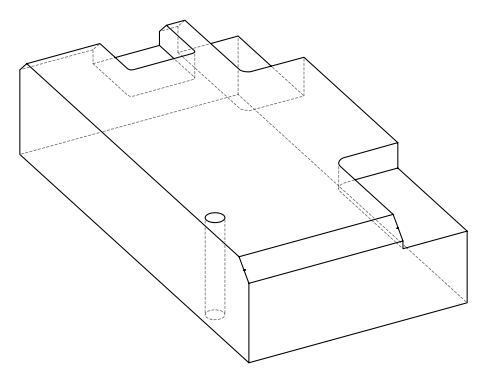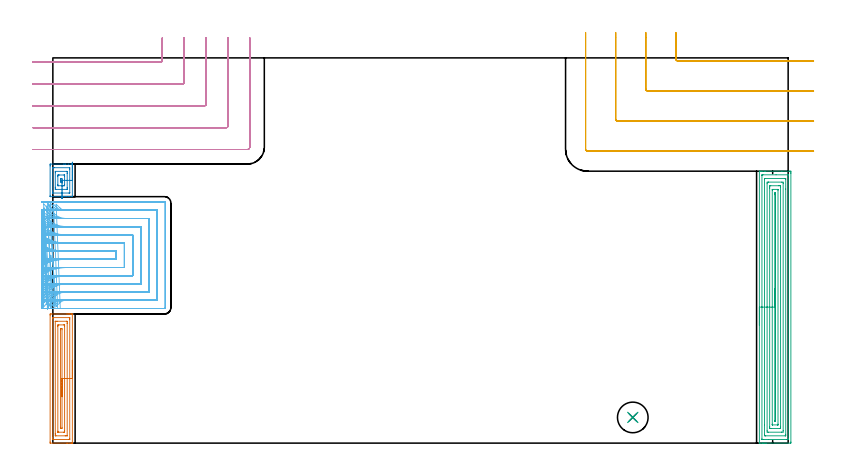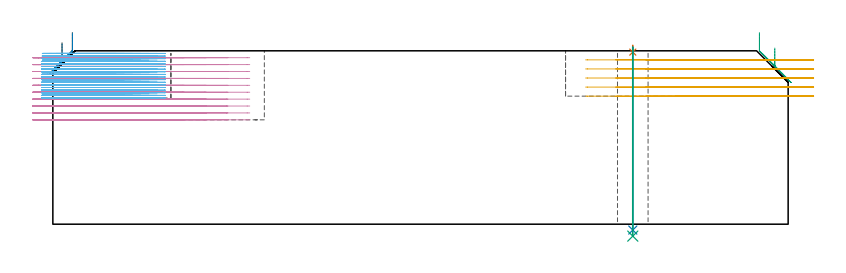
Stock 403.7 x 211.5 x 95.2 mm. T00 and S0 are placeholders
(PLAN: 9 operations, 6 tool changes, 84 min)
(1 AREA_MILL | FG_CHAMFER_SURFACE | UGT0205_001 | 3.04 min | 5767 mm3)
(2 AREA_MILL_1 | FG_CHAMFER_SURFACE_1 | UGT0205_001 | 0.92 min | 2314 mm3)
(3 AREA_MILL_2 | FG_CHAMFER_SURFACE_2 | UGT0205_001 | 8.56 min | 23475 mm3)
(4 MILL_CORNER_NOTCH_RECTANGULAR | CORNER_NOTCH_RECTANGULAR | NXT0201_012 | Follow Part, ap 4, ae 75% | 14.61 min | 255326 mm3)
(5 MILL_CORNER_NOTCH_RECTANGULAR_1 | CORNER_NOTCH_RECTANGULAR_1 | UGT0201_105 | Follow Part, ap 5.5, ae 75% | 6.17 min | 187363 mm3)
(6 MILL_SLOT | SLOT_PARTIAL_RECTANGULAR | NXT0201_008 | Follow Part, ap 1.5, ae 75% | 49.89 min | 107006 mm3)
(7 SPOT_DRILL | STEP1HOLE | NXT0321_9005460120000 | 0.03 min | 11 mm3)
(8 DRILL_THROUGH_HOLE_INTO_CENTER | STEP1HOLE | NXT0301_065 | 0.4 min | 6567 mm3)
(9 DRILL_TO_ENLARGE_THROUGH_HOLE | STEP1HOLE | UGT0301_291 | 0.42 min | 14509 mm3)
(TOOL UGT0205_001 | Chamfer Mill 20 x 3 x 45 deg. | D20 FL50 Z2)
(TOOL NXT0201_012 | ENDMILL 16mm [2P460-1600-NA 1630] | D16 FL38 Z6)
(TOOL UGT0201_105 | End Mill 22 mm | D22 FL25 Z2)
(TOOL NXT0201_008 | ENDMILL 6mm [2P460-0600-NA 1630] | D6 FL26 Z6)
(TOOL NXT0321_9005460120000 | NC Spot Drill, 142deg, 12mm, Carbide, Uncoated | D12 PA142 FL30 Z2)
(TOOL NXT0301_065 | Carbide Drill 9.4mm [860.1-0940-075A1-MM 2214] | D9.4 PA140 FL98 Z2)
(TOOL UGT0301_291 | Twist Drill 16.8 mm | D16.8 PA118 FL125 Z2)
(OP 1 AREA_MILL)
G17 G21 G94 G90
T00 M6
G54
G17 G0 G90 X10.7 Y45.45 S1061 M3
G43 Z105.2 H0
G94 G1 Y45.412 Z104.328 F250.
Y45.298 Z103.463
Y45.109 Z102.612
Y44.847 Z101.78
Y44.513 Z100.974
Y44.11 Z100.2
Y43.641 Z99.464
Y43.11 Z98.772
Y42.521 Z98.129
Y41.878 Z97.539
Y41.186 Z97.008
Y40.45 Z96.54
Y39.676 Z96.137
Y38.87 Z95.803
Y38.038 Z95.541
Y37.186 Z95.352
Y36.322 Z95.238
Y35.45 Z95.2
Y0.169
X10.698 Y0.01 Z95.188
X10.552 Y0.002 Z95.044
X10.4 Y0. Z94.899
X10.091 Z94.59
X9.426 Z93.921
X8.216 Z92.713
X7.671 Z92.165
X-1.378 Y0.001 Z83.12
X-1.492 Y0.01 Z83.006
X-1.499 Y0.125 Z82.999
X-1.5 Y0.616 Z83.
X-1.499 Y70.284 Z83.001
X-1.497 Y70.684 Z83.002
X-1.492 Y70.89 Z83.005
X-1.104 Y70.895 Z83.394
X-0.499 Y70.9 Z83.998
X7.671 Z92.165
X8.216 Z92.713
X8.549 Z93.045
X9.094 Z93.59
X9.426 Z93.921
X10.091 Z94.59
X10.4 Z94.899
X10.552 Y70.898 Z95.044
X10.698 Y70.89 Z95.189
X10.7 Y70.731 Z95.2
Y35.45
X9.286 Z93.786
X9.285 Y2.402 Z93.785
X9.281 Y2.028 Z93.781
X9.279 Y2.013 Z93.779
X9.25 Y2.008 Z93.75
X9.181 Y2.003 Z93.681
X9.075 Y2.001 Z93.575
X8.944 Y2. Z93.444
X0.169 Z84.669
X-0.014 Y2.002 Z84.486
X-0.045 Y2.005 Z84.455
X-0.074 Y2.009 Z84.426
X-0.079 Y2.048 Z84.421
X-0.084 Y2.257 Z84.416
X-0.085 Y2.402 Z84.415
X-0.086 Y3.152 Z84.414
X-0.085 Y68.498 Z84.415
X-0.081 Y68.872 Z84.419
X-0.079 Y68.887 Z84.421
X-0.051 Y68.892 Z84.449
X0.019 Y68.897 Z84.519
X0.124 Y68.899 Z84.624
X0.256 Y68.9 Z84.756
X9.031 Z93.531
X9.214 Y68.898 Z93.714
X9.245 Y68.895 Z93.745
X9.274 Y68.891 Z93.774
X9.279 Y68.852 Z93.779
X9.284 Y68.643 Z93.784
X9.285 Y68.498 Z93.785
X9.286 Y67.748 Z93.786
Y35.45
X7.871 Z92.371
Y4.188
X7.87 Y4.087 Z92.37
X7.868 Y4.036 Z92.368
X7.865 Y4.017 Z92.365
X7.85 Y4.007 Z92.35
X7.671 Y4.004 Z92.171
X6.979 Y4. Z91.479
X6.794 Z91.294
X1.713 Y4.001 Z86.213
X1.529 Y4.004 Z86.029
X1.35 Y4.01 Z85.85
X1.335 Y4.188 Z85.835
X1.332 Y4.389 Z85.832
X1.329 Y5.082 Z85.829
X1.328 Y5.285 Z85.828
X1.329 Y66.711 Z85.829
X1.33 Y66.813 Z85.83
X1.332 Y66.864 Z85.832
X1.335 Y66.883 Z85.835
X1.35 Y66.893 Z85.85
X1.529 Y66.896 Z86.029
X2.221 Y66.9 Z86.721
X2.406 Z86.906
X7.487 Y66.899 Z91.987
X7.671 Y66.895 Z92.171
X7.85 Y66.89 Z92.35
X7.864 Y66.711 Z92.364
X7.868 Y66.511 Z92.368
X7.871 Y65.818 Z92.371
Y65.615
Y35.45
X6.457 Z90.957
Y6.868
X6.454 Y6.321 Z90.954
X6.45 Y6.134 Z90.95
X6.443 Y6.01 Z90.943
X5.891 Y6. Z90.391
X3.259 Z87.759
X2.859 Y6.007 Z87.359
X2.76 Y6.01 Z87.26
X2.749 Y6.016 Z87.249
X2.747 Y6.032 Z87.247
X2.744 Y6.065 Z87.244
X2.743 Y6.138 Z87.243
Y6.526
Y64.032
X2.746 Y64.579 Z87.246
X2.75 Y64.766 Z87.25
X2.757 Y64.89 Z87.257
X3.308 Y64.9 Z87.808
X5.941 Z90.441
X6.341 Y64.893 Z90.841
X6.44 Y64.89 Z90.94
X6.451 Y64.884 Z90.951
X6.453 Y64.868 Z90.953
X6.456 Y64.835 Z90.956
X6.457 Y64.762 Z90.957
Y64.374
Y35.45
X5.043 Z89.543
Y8.654
X5.039 Y8.01 Z89.539
X4.799 Y8.005 Z89.299
X4.161 Y8.01 Z88.661
X4.157 Y8.654 Z88.657
Y8.659
Y62.246
X4.161 Y62.89 Z88.661
X4.401 Y62.895 Z88.901
X5.039 Y62.89 Z89.539
X5.043 Y62.246 Z89.543
Y35.45
Y34.578 Z89.581
Y33.713 Z89.695
Y32.862 Z89.884
Y32.03 Z90.146
Y31.224 Z90.48
Y30.45 Z90.883
Y29.714 Z91.352
Y29.022 Z91.883
Y28.379 Z92.472
Y27.79 Z93.115
Y27.258 Z93.807
Y26.79 Z94.543
Y26.387 Z95.317
Y26.053 Z96.123
Y25.791 Z96.955
Y25.602 Z97.807
Y25.488 Z98.671
Y25.45 Z99.543
G0 Z105.2
M5
M2
(OP 2 AREA_MILL_1)
G17 G21 G94 G90
T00 M6
G54
G17 G0 G90 X10.7 Y154.25 S1061 M3
G43 Z105.2 H0
G94 G1 Y154.212 Z104.328 F250.
Y154.098 Z103.463
Y153.909 Z102.612
Y153.647 Z101.78
Y153.313 Z100.974
Y152.91 Z100.2
Y152.441 Z99.464
Y151.91 Z98.772
Y151.321 Z98.129
Y150.678 Z97.539
Y149.986 Z97.008
Y149.25 Z96.54
Y148.476 Z96.137
Y147.67 Z95.803
Y146.838 Z95.541
Y145.986 Z95.352
Y145.122 Z95.238
Y144.25 Z95.2
Y135.382
X10.695 Y135.31 Z95.192
X10.553 Y135.3 Z95.051
X8.875 Z93.374
X7.671 Z92.169
X6.631 Z91.129
X5.916 Z90.41
X-1.315 Z83.181
X-1.465 Y135.304 Z83.031
X-1.492 Y135.31 Z83.004
X-1.498 Y135.338 Z82.998
X-1.5 Y135.826 Z83.
Y152.188
X-1.498 Y152.674 Z83.002
X-1.494 Y153.069 Z83.003
X-1.491 Y153.191 Z83.005
X-1.104 Y153.2 Z83.392
X5.916 Z90.41
X6.631 Z91.129
X6.794 Z91.292
X8.549 Z93.045
X10.304 Z94.802
X10.555 Y153.199 Z95.053
X10.695 Y153.19 Z95.192
X10.7 Y153.117 Z95.2
Y144.25
X9.286 Z93.786
X9.285 Y137.599 Z93.785
X9.282 Y137.413 Z93.782
X9.279 Y137.323 Z93.779
X9.274 Y137.31 Z93.774
X9.226 Y137.306 Z93.726
X9.141 Y137.302 Z93.641
X8.845 Y137.3 Z93.345
X0.069 Y137.301 Z84.569
X-0.033 Y137.306 Z84.467
X-0.078 Y137.31 Z84.422
X-0.083 Y137.454 Z84.417
X-0.085 Y137.599 Z84.415
X-0.086 Y138.344 Z84.414
X-0.085 Y150.901 Z84.415
X-0.082 Y151.087 Z84.418
X-0.079 Y151.177 Z84.421
X-0.074 Y151.19 Z84.426
X-0.026 Y151.194 Z84.474
X0.059 Y151.198 Z84.559
X0.355 Y151.2 Z84.855
X0.651 Z85.151
X9.131 Y151.199 Z93.631
X9.233 Y151.194 Z93.733
X9.278 Y151.19 Z93.778
X9.283 Y151.046 Z93.783
X9.284 Y150.901 Z93.784
X9.286 Y150.156 Z93.786
Y144.25
X7.872 Z92.372
X7.871 Y140.26 Z92.371
Y140.058
X7.867 Y139.373 Z92.367
X7.865 Y139.325 Z92.365
X7.859 Y139.31 Z92.359
X7.815 Y139.305 Z92.315
X7.743 Y139.301 Z92.243
X1.601 Y139.3 Z86.101
X1.529 Y139.302 Z86.029
X1.457 Y139.305 Z85.957
X1.335 Y139.315 Z85.835
X1.333 Y139.373 Z85.833
X1.33 Y139.574 Z85.83
X1.329 Y140.26 Z85.829
X1.328 Y140.462 Z85.828
X1.329 Y148.442 Z85.829
X1.333 Y149.127 Z85.833
X1.335 Y149.175 Z85.835
X1.341 Y149.19 Z85.841
X1.385 Y149.195 Z85.885
X1.457 Y149.199 Z85.957
X7.599 Y149.2 Z92.099
X7.671 Y149.198 Z92.171
X7.743 Y149.195 Z92.243
X7.865 Y149.185 Z92.365
X7.867 Y149.127 Z92.367
X7.87 Y148.926 Z92.37
X7.871 Y148.24 Z92.371
X7.872 Y148.038 Z92.372
Y144.25
X6.457 Z90.957
Y142.033
X6.454 Y141.49 Z90.954
X6.45 Y141.314 Z90.95
X6.279 Y141.309 Z90.779
X5.916 Y141.302 Z90.416
X5.764 Y141.3 Z90.264
X3.131 Z87.631
X2.885 Y141.305 Z87.385
X2.764 Y141.31 Z87.264
X2.749 Y141.318 Z87.249
X2.746 Y141.336 Z87.246
X2.744 Y141.368 Z87.244
X2.743 Y141.693 Z87.243
Y142.033
Y146.467
X2.746 Y147.01 Z87.246
X2.75 Y147.186 Z87.25
X2.921 Y147.191 Z87.421
X3.284 Y147.198 Z87.784
X3.436 Y147.2 Z87.936
X6.069 Z90.569
X6.314 Y147.195 Z90.814
X6.436 Y147.19 Z90.936
X6.451 Y147.182 Z90.951
X6.454 Y147.164 Z90.954
X6.456 Y147.132 Z90.956
X6.457 Y146.807 Z90.957
Y146.467
Y144.25
X5.043 Z89.543
Y143.807
X5.039 Y143.31 Z89.539
X4.657 Y143.305 Z89.157
X4.161 Y143.31 Z88.661
X4.157 Y143.807 Z88.657
Y143.811
Y144.693
X4.161 Y145.19 Z88.661
X4.543 Y145.195 Z89.043
X5.039 Y145.19 Z89.539
X5.043 Y144.693 Z89.543
Y144.25
Y143.378 Z89.581
Y142.513 Z89.695
Y141.662 Z89.884
Y140.83 Z90.146
Y140.024 Z90.48
Y139.25 Z90.883
Y138.514 Z91.352
Y137.822 Z91.883
Y137.179 Z92.472
Y136.59 Z93.115
Y136.059 Z93.808
Y135.59 Z94.543
Y135.187 Z95.317
Y134.853 Z96.123
Y134.591 Z96.955
Y134.402 Z97.807
Y134.288 Z98.672
Y134.25 Z99.543
G0 Z105.2
M5
M2
(OP 3 AREA_MILL_2)
G17 G21 G94 G90
T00 M6
G54
G17 G0 G90 X387.9 Y64.65 S1061 M3
G43 Z105.2 H0
G94 G1 Y64.688 Z104.328 F250.
Y64.802 Z103.464
Y64.991 Z102.612
Y65.253 Z101.78
Y65.587 Z100.974
Y65.99 Z100.2
Y66.459 Z99.464
Y66.99 Z98.772
Y67.579 Z98.129
Y68.222 Z97.54
Y68.914 Z97.008
Y69.65 Z96.54
Y70.424 Z96.137
Y71.23 Z95.803
Y72.062 Z95.541
Y72.914 Z95.352
Y73.778 Z95.238
Y74.65 Z95.2
Y149.145
X387.903 Y149.29 Z95.188
X387.958 Y149.3 Z95.133
X388.327 Z94.773
X388.785 Z94.315
X389.406 Z93.689
X390.61 Z92.487
X391.192 Z91.902
X400.277 Z82.82
X404.296 Z78.801
X404.587 Y149.299 Z78.51
X405.185 Y149.296 Z77.912
X405.192 Y149.293 Z77.906
X405.197 Y148.699 Z77.903
X405.2 Y148.086 Z77.9
Y0.601
X405.197 Y0.319 Z77.902
X405.192 Y0.01 Z77.906
X404.878 Y0. Z78.219
X391.794 Z91.301
X391.192 Z91.902
X390.61 Z92.487
X390.299 Z92.797
X389.717 Z93.38
X389.406 Z93.689
X388.327 Z94.773
X387.957 Y0.002 Z95.134
X387.936 Y0.003 Z95.155
X387.903 Y0.01 Z95.188
X387.9 Y0.155 Z95.2
Y74.65
X389.314 Z93.786
X389.315 Y147.006 Z93.785
X389.316 Y147.098 Z93.784
X389.321 Y147.273 Z93.779
X389.406 Y147.29 Z93.694
X389.914 Y147.299 Z93.186
X397.057 Y147.3 Z86.043
X403.308 Z79.792
X403.694 Y147.298 Z79.406
X403.749 Y147.295 Z79.351
X403.776 Y147.291 Z79.324
X403.781 Y147.189 Z79.319
X403.785 Y147.006 Z79.315
Y2.294
X403.784 Y2.202 Z79.316
X403.779 Y2.027 Z79.321
X403.694 Y2.01 Z79.406
X403.186 Y2.001 Z79.914
X392.917 Y2. Z90.183
X389.792 Z93.308
X389.406 Y2.002 Z93.694
X389.351 Y2.005 Z93.749
X389.324 Y2.009 Z93.776
X389.319 Y2.111 Z93.781
X389.315 Y2.294 Z93.785
X389.314 Y74.65 Z93.786
X390.728 Z92.372
X390.729 Y144.7 Z92.371
X390.733 Y145.13 Z92.367
X390.735 Y145.244 Z92.365
X390.744 Y145.29 Z92.356
X390.852 Y145.295 Z92.248
X391.023 Y145.299 Z92.077
X401.738 Y145.3 Z81.362
X401.908 Y145.297 Z81.192
X402.078 Y145.291 Z81.022
X402.365 Y145.275 Z80.735
X402.367 Y145.13 Z80.733
X402.371 Y144.668 Z80.729
X402.372 Y139.496 Z80.728
X402.371 Y4.6 Z80.729
X402.367 Y4.17 Z80.733
X402.365 Y4.056 Z80.735
X402.356 Y4.01 Z80.744
X402.248 Y4.005 Z80.852
X402.077 Y4.001 Z81.023
X391.362 Y4. Z91.738
X391.192 Y4.003 Z91.908
X391.022 Y4.009 Z92.078
X390.735 Y4.025 Z92.365
X390.733 Y4.17 Z92.367
X390.729 Y4.632 Z92.371
X390.728 Y9.845 Z92.372
Y74.65
X392.143 Z90.957
Y142.454
X392.15 Y143.281 Z90.95
X392.978 Y143.3 Z90.122
X393.024 Z90.076
X400.168 Z82.932
X400.95 Y143.28 Z82.15
X400.957 Y142.511 Z82.143
Y6.846
X400.95 Y6.019 Z82.15
X400.122 Y6. Z82.978
X400.076 Z83.024
X392.932 Z90.168
X392.15 Y6.02 Z90.95
X392.143 Y6.789 Z90.957
Y74.65
X393.557 Z89.543
Y140.091
X393.558 Y140.669 Z89.542
X393.56 Y140.98 Z89.54
X393.564 Y141.287 Z89.536
X393.871 Y141.294 Z89.229
X394.134 Y141.299 Z88.966
X398.598 Y141.3 Z84.502
X399.229 Y141.299 Z83.871
X399.494 Y141.297 Z83.606
X399.529 Y141.29 Z83.571
X399.537 Y141.281 Z83.563
X399.539 Y141.252 Z83.561
X399.542 Y140.669 Z83.558
X399.543 Y140.356 Z83.557
Y9.209
X399.542 Y8.631 Z83.558
X399.54 Y8.32 Z83.56
X399.536 Y8.013 Z83.564
X399.229 Y8.006 Z83.871
X398.966 Y8.001 Z84.134
X394.502 Y8. Z88.598
X393.871 Y8.001 Z89.229
X393.606 Y8.004 Z89.494
X393.571 Y8.01 Z89.529
X393.564 Y8.019 Z89.536
X393.561 Y8.048 Z89.539
X393.558 Y8.631 Z89.542
X393.557 Y8.944 Z89.543
Y74.65
X394.971 Z88.129
Y138.885
X394.973 Y139.228 Z88.127
X394.975 Y139.269 Z88.125
X394.977 Y139.284 Z88.123
X394.994 Y139.29 Z88.106
X395.103 Y139.295 Z87.997
X395.242 Y139.299 Z87.858
X397.921 Z85.179
X398.08 Y139.296 Z85.02
X398.114 Y139.292 Z84.986
X398.122 Y139.288 Z84.978
X398.125 Y139.277 Z84.975
X398.127 Y139.241 Z84.973
X398.129 Y139.092 Z84.971
Y138.885
Y10.415
X398.126 Y10.072 Z84.974
X398.125 Y10.031 Z84.975
X398.123 Y10.016 Z84.977
X398.106 Y10.01 Z84.994
X397.997 Y10.005 Z85.103
X397.858 Y10.001 Z85.242
X395.179 Z87.921
X395.02 Y10.004 Z88.08
X394.986 Y10.008 Z88.114
X394.978 Y10.012 Z88.122
X394.975 Y10.023 Z88.125
X394.973 Y10.059 Z88.127
X394.971 Y10.208 Z88.129
Y10.415
Y74.65
X396.385 Z86.715
Y136.373
X396.387 Y137.101 Z86.713
X396.389 Y137.261 Z86.711
X396.392 Y137.282 Z86.708
X396.402 Y137.29 Z86.698
X396.45 Y137.295 Z86.65
X396.55 Y137.299 Z86.55
X396.616 Y137.298 Z86.484
X396.669 Y137.295 Z86.431
X396.7 Y137.291 Z86.4
X396.708 Y137.263 Z86.392
X396.712 Y137.101 Z86.388
X396.714 Y136.937 Z86.386
X396.715 Y12.927 Z86.385
X396.713 Y12.199 Z86.387
X396.711 Y12.039 Z86.389
X396.708 Y12.018 Z86.392
X396.698 Y12.01 Z86.402
X396.65 Y12.005 Z86.45
X396.55 Y12.001 Z86.55
X396.484 Y12.002 Z86.616
X396.431 Y12.005 Z86.669
X396.4 Y12.009 Z86.7
X396.392 Y12.037 Z86.708
X396.388 Y12.199 Z86.712
X396.386 Y12.363 Z86.714
X396.385 Y74.65 Z86.715
Y75.522 Z86.753
Y76.387 Z86.867
Y77.238 Z87.055
Y78.07 Z87.318
Y78.876 Z87.652
Y79.65 Z88.054
Y80.386 Z88.523
Y81.078 Z89.054
Y81.721 Z89.644
Y82.31 Z90.287
Y82.842 Z90.979
Y83.31 Z91.715
Y83.713 Z92.489
Y84.047 Z93.294
Y84.309 Z94.127
Y84.498 Z94.978
Y84.612 Z95.843
Y84.65 Z96.715
G0 Z105.2
M5
M2
(OP 4 MILL_CORNER_NOTCH_RECTANGULAR)
G17 G21 G94 G90
T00 M6
G54
G17 G0 G90 X-11. Y209.187 S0 M3
G43 Z105.2 H1
Z91.41
G94 G1 X-8. Y209.2 F250.
X-7.793 F500.
X59.305
G3 X60.1 Y209.995 R0.8
G1 Y219.5
Y222.5 F250.
G0 Z105.2
X-11. Y197.182
Z91.41
G1 X-8. Y197.199
X-7.793 Y197.2 F500.
X71.305
G3 X72.1 Y197.995 R0.8
G1 Y219.5
Y222.5 F250.
G0 Z105.2
X-11. Y185.173
Z91.41
G1 X-8. Y185.199
X-7.793 Y185.2 F500.
X83.305
G3 X84.1 Y185.995 R0.8
G1 Y219.5
Y222.5 F250.
G0 Z105.2
X-11. Y173.146
Z91.41
G1 X-8. Y173.198
G2 X-7.793 Y173.2 R12. F500.
G1 X95.304
G3 X96.1 Y173.996 R0.8
G1 Y219.5
Y222.5 F250.
G0 Z105.2
X-10.793 Y161.2
Z91.41
G1 X-7.793
X106.7 F500.
G3 X108.1 Y162.6 R1.4
G1 Y219.5
Y222.5 F250.
G0 Z105.2
X-11. Y209.2
Z87.62
G1 X-8.
X59.305 F500.
G3 X60.1 Y209.995 R0.8
G1 Y219.5
Y222.5 F250.
G0 Z105.2
X-11. Y197.2
Z87.62
G1 X-8.
X71.305 F500.
G3 X72.1 Y197.995 R0.8
G1 Y219.5
Y222.5 F250.
G0 Z105.2
X-11. Y185.2
Z87.62
G1 X-8.
X83.304 F500.
G3 X84.1 Y185.996 R0.8
G1 Y219.5
Y222.5 F250.
G0 Z105.2
X-11. Y173.2
Z87.62
G1 X-8.
X95.304 F500.
G3 X96.1 Y173.996 R0.8
G1 Y219.5
Y222.5 F250.
G0 Z105.2
X-11. Y161.2
Z87.62
G1 X-8.
X106.7 F500.
G3 X108.1 Y162.6 R1.4
G1 Y219.5
Y222.5 F250.
G0 Z105.2
X-11. Y209.2
Z83.83
G1 X-8.
X59.305 F500.
G3 X60.1 Y209.995 R0.8
G1 Y219.5
Y222.5 F250.
G0 Z105.2
X-11. Y197.2
Z83.83
G1 X-8.
X71.305 F500.
G3 X72.1 Y197.995 R0.8
G1 Y219.5
Y222.5 F250.
G0 Z105.2
X-11. Y185.2
Z83.83
G1 X-8.
X83.305 F500.
G3 X84.1 Y185.995 R0.8
G1 Y219.5
Y222.5 F250.
G0 Z105.2
X-11. Y173.2
Z83.83
G1 X-8.
X95.304 F500.
G3 X96.1 Y173.996 R0.8
G1 Y219.5
Y222.5 F250.
G0 Z105.2
X-11. Y161.2
Z83.83
G1 X-8.
X106.7 F500.
G3 X108.1 Y162.6 R1.4
G1 Y219.5
Y222.5 F250.
G0 Z105.2
X-11. Y209.2
Z80.04
G1 X-8.
X59.305 F500.
G3 X60.1 Y209.995 R0.8
G1 Y219.5
Y222.5 F250.
G0 Z105.2
X-11. Y197.2
Z80.04
G1 X-8.
X71.305 F500.
G3 X72.1 Y197.995 R0.8
G1 Y219.5
Y222.5 F250.
G0 Z105.2
X-11. Y185.2
Z80.04
G1 X-8.
X83.305 F500.
G3 X84.1 Y185.995 R0.8
G1 Y219.5
Y222.5 F250.
G0 Z105.2
X-11. Y173.2
Z80.04
G1 X-8.
X95.304 F500.
G3 X96.1 Y173.996 R0.8
G1 Y219.5
Y222.5 F250.
G0 Z105.2
X-11. Y161.2
Z80.04
G1 X-8.
X106.7 F500.
G3 X108.1 Y162.6 R1.4
G1 Y219.5
Y222.5 F250.
G0 Z105.2
X-11. Y209.2
Z76.25
G1 X-8.
X59.305 F500.
G3 X60.1 Y209.995 R0.8
G1 Y219.5
Y222.5 F250.
G0 Z105.2
X-11. Y197.2
Z76.25
G1 X-8.
X71.305 F500.
G3 X72.1 Y197.995 R0.8
G1 Y219.5
Y222.5 F250.
G0 Z105.2
X-11. Y185.2
Z76.25
G1 X-8.
X83.305 F500.
G3 X84.1 Y185.995 R0.8
G1 Y219.5
Y222.5 F250.
G0 Z105.2
X-11. Y173.2
Z76.25
G1 X-8.
X95.304 F500.
G3 X96.1 Y173.996 R0.8
G1 Y219.5
Y222.5 F250.
G0 Z105.2
X-11. Y161.2
Z76.25
G1 X-8.
X106.7 F500.
G3 X108.1 Y162.6 R1.4
G1 Y219.5
Y222.5 F250.
G0 Z105.2
X-11. Y209.2
Z72.46
G1 X-8.
X59.305 F500.
G3 X60.1 Y209.995 R0.8
G1 Y219.5
Y222.5 F250.
G0 Z105.2
X-11. Y197.2
Z72.46
G1 X-8.
X71.305 F500.
G3 X72.1 Y197.995 R0.8
G1 Y219.5
Y222.5 F250.
G0 Z105.2
X-11. Y185.2
Z72.46
G1 X-8.
X83.305 F500.
G3 X84.1 Y185.995 R0.8
G1 Y219.5
Y222.5 F250.
G0 Z105.2
X-11. Y173.2
Z72.46
G1 X-8.
X95.304 F500.
G3 X96.1 Y173.996 R0.8
G1 Y219.5
Y222.5 F250.
G0 Z105.2
X-11. Y161.2
Z72.46
G1 X-8.
X106.7 F500.
G3 X108.1 Y162.6 R1.4
G1 Y219.5
Y222.5 F250.
G0 Z105.2
X-11. Y209.2
Z68.67
G1 X-8.
X59.305 F500.
G3 X60.1 Y209.995 R0.8
G1 Y219.5
Y222.5 F250.
G0 Z105.2
X-11. Y197.2
Z68.67
G1 X-8.
X71.305 F500.
G3 X72.1 Y197.995 R0.8
G1 Y219.5
Y222.5 F250.
G0 Z105.2
X-11. Y185.2
Z68.67
G1 X-8.
X83.305 F500.
G3 X84.1 Y185.995 R0.8
G1 Y219.5
Y222.5 F250.
G0 Z105.2
X-11. Y173.2
Z68.67
G1 X-8.
X95.304 F500.
G3 X96.1 Y173.996 R0.8
G1 Y219.5
Y222.5 F250.
G0 Z105.2
X-11. Y161.2
Z68.67
G1 X-8.
X106.7 F500.
G3 X108.1 Y162.6 R1.4
G1 Y219.5
Y222.5 F250.
G0 Z105.2
X-11. Y209.2
Z64.88
G1 X-8.
X59.305 F500.
G3 X60.1 Y209.995 R0.8
G1 Y219.5
Y222.5 F250.
G0 Z105.2
X-11. Y197.2
Z64.88
G1 X-8.
X71.305 F500.
G3 X72.1 Y197.995 R0.8
G1 Y219.5
Y222.5 F250.
G0 Z105.2
X-11. Y185.2
Z64.88
G1 X-8.
X83.305 F500.
G3 X84.1 Y185.995 R0.8
G1 Y219.5
Y222.5 F250.
G0 Z105.2
X-11. Y173.2
Z64.88
G1 X-8.
X95.304 F500.
G3 X96.1 Y173.996 R0.8
G1 Y219.5
Y222.5 F250.
G0 Z105.2
X-11. Y161.2
Z64.88
G1 X-8.
X106.7 F500.
G3 X108.1 Y162.6 R1.4
G1 Y219.5
Y222.5 F250.
G0 Z105.2
X-11. Y209.2
Z61.09
G1 X-8.
X59.305 F500.
G3 X60.1 Y209.995 R0.8
G1 Y219.5
Y222.5 F250.
G0 Z105.2
X-11. Y197.2
Z61.09
G1 X-8.
X71.305 F500.
G3 X72.1 Y197.995 R0.8
G1 Y219.5
Y222.5 F250.
G0 Z105.2
X-11. Y185.2
Z61.09
G1 X-8.
X83.305 F500.
G3 X84.1 Y185.995 R0.8
G1 Y219.5
Y222.5 F250.
G0 Z105.2
X-11. Y173.2
Z61.09
G1 X-8.
X95.304 F500.
G3 X96.1 Y173.996 R0.8
G1 Y219.5
Y222.5 F250.
G0 Z105.2
X-11. Y161.2
Z61.09
G1 X-8.
X106.7 F500.
G3 X108.1 Y162.6 R1.4
G1 Y219.5
Y222.5 F250.
G0 Z105.2
X-11. Y209.2
Z57.3
G1 X-8.
X59.305 F500.
G3 X60.1 Y209.995 R0.8
G1 Y219.5
Y222.5 F250.
G0 Z105.2
X-11. Y197.2
Z57.3
G1 X-8.
X71.305 F500.
G3 X72.1 Y197.995 R0.8
G1 Y219.5
Y222.5 F250.
G0 Z105.2
X-11. Y185.2
Z57.3
G1 X-8.
X83.305 F500.
G3 X84.1 Y185.995 R0.8
G1 Y219.5
Y222.5 F250.
G0 Z105.2
X-11. Y173.2
Z57.3
G1 X-8.
X95.304 F500.
G3 X96.1 Y173.996 R0.8
G1 Y219.5
Y222.5 F250.
G0 Z105.2
X-11. Y161.2
Z57.3
G1 X-8.
X106.7 F500.
G3 X108.1 Y162.6 R1.4
G1 Y219.5
Y222.5 F250.
G0 Z105.2
M5
M2
(OP 5 MILL_CORNER_NOTCH_RECTANGULAR_1)
G17 G21 G94 G90
T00 M6
G54
G17 G0 G90 X342. Y225.5 S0 M3
G43 Z105.2 H0
Z90.22
G94 G1 Y222.5 F250.
Y210.894 F500.
G3 X343.094 Y209.8 R1.1
G1 X414.7
X417.7 F250.
G0 Z105.2
X325.5 Y225.5
Z90.22
G1 Y222.5
Y194.394 F500.
G3 X326.594 Y193.3 R1.1
G1 X414.7
X417.7 F250.
G0 Z105.2
X309. Y225.5
Z90.22
G1 Y222.5
Y177.895 F500.
G3 X310.095 Y176.8 R1.1
G1 X414.7
X417.7 F250.
G0 Z105.2
X292.5 Y225.5
Z90.22
G1 Y222.5
Y161.395 F500.
G3 X293.595 Y160.3 R1.1
G1 X414.7
X417.7 F250.
G0 Z105.2
X342. Y225.5
Z85.24
G1 Y222.5
Y210.894 F500.
G3 X343.094 Y209.8 R1.1
G1 X414.7
X417.7 F250.
G0 Z105.2
X325.5 Y225.5
Z85.24
G1 Y222.5
Y194.395 F500.
G3 X326.595 Y193.3 R1.1
G1 X414.7
X417.7 F250.
G0 Z105.2
X309. Y225.5
Z85.24
G1 Y222.5
Y177.895 F500.
G3 X310.095 Y176.8 R1.1
G1 X414.7
X417.7 F250.
G0 Z105.2
X292.5 Y225.5
Z85.24
G1 Y222.5
Y161.395 F500.
G3 X293.595 Y160.3 R1.1
G1 X414.7
X417.7 F250.
G0 Z105.2
X342. Y225.5
Z80.26
G1 Y222.5
Y210.894 F500.
G3 X343.094 Y209.8 R1.1
G1 X414.7
X417.7 F250.
G0 Z105.2
X325.5 Y225.5
Z80.26
G1 Y222.5
Y194.394 F500.
G3 X326.594 Y193.3 R1.1
G1 X414.7
X417.7 F250.
G0 Z105.2
X309. Y225.5
Z80.26
G1 Y222.5
Y177.895 F500.
G3 X310.095 Y176.8 R1.1
G1 X414.7
X417.7 F250.
G0 Z105.2
X292.5 Y225.5
Z80.26
G1 Y222.5
Y161.395 F500.
G3 X293.595 Y160.3 R1.1
G1 X414.7
X417.7 F250.
G0 Z105.2
X342. Y225.5
Z75.28
G1 Y222.5
Y210.894 F500.
G3 X343.094 Y209.8 R1.1
G1 X414.7
X417.7 F250.
G0 Z105.2
X325.5 Y225.5
Z75.28
G1 Y222.5
Y194.394 F500.
G3 X326.594 Y193.3 R1.1
G1 X414.7
X417.7 F250.
G0 Z105.2
X309. Y225.5
Z75.28
G1 Y222.5
Y177.895 F500.
G3 X310.095 Y176.8 R1.1
G1 X414.7
X417.7 F250.
G0 Z105.2
X292.5 Y225.5
Z75.28
G1 Y222.5
Y161.395 F500.
G3 X293.595 Y160.3 R1.1
G1 X414.7
X417.7 F250.
G0 Z105.2
X342. Y225.5
Z70.3
G1 Y222.5
Y210.894 F500.
G3 X343.094 Y209.8 R1.1
G1 X414.7
X417.7 F250.
G0 Z105.2
X325.5 Y225.5
Z70.3
G1 Y222.5
Y194.394 F500.
G3 X326.594 Y193.3 R1.1
G1 X414.7
X417.7 F250.
G0 Z105.2
X309. Y225.5
Z70.3
G1 Y222.5
Y177.895 F500.
G3 X310.095 Y176.8 R1.1
G1 X414.7
X417.7 F250.
G0 Z105.2
X292.5 Y225.5
Z70.3
G1 Y222.5
Y161.395 F500.
G3 X293.595 Y160.3 R1.1
G1 X414.7
X417.7 F250.
G0 Z105.2
M5
M2
(OP 6 MILL_SLOT)
G17 G21 G94 G90
T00 M6
G54
G17 G0 G90 X-5.783 Y97.828 S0 M3
G43 Z105.2 H1
Z93.761
G94 G1 X-3. Y98.948 F250.
G2 X-0.898 Y99.694 R27. F500.
G1 X-1.116 Y103.1
X-0.898 Y99.694
G2 X7.08 Y100.9 R27.
G1 X34.8
Y105.3
X7.081
G2 X-3. Y107.253 R27.
G1 X-5.783 Y108.373 F250.
X-5.682 Y92.672
X-3. Y94.016
G2 X7.08 Y96.4 R22.5 F500.
G1 X39.3
Y109.8
X7.081
G2 X-3. Y112.185 R22.5
G1 X-5.682 Y113.529 F250.
X-5.485 Y87.133
X-3. Y88.813
G2 X7.08 Y91.9 R18. F500.
G1 X43.8
Y114.3
X7.081
G2 X-3. Y117.388 R18.
G1 X-5.485 Y119.068 F250.
X-4.996 Y80.64
X-3. Y82.88
G2 X7.08 Y87.4 R13.5 F500.
G1 X48.3
Y118.8
X7.081
G2 X-3. Y123.321 R13.5
G1 X-4.995 Y125.561 F250.
X-2.291 Y75.378 F500.
X-0.91 Y78.041 F250.
G2 X7.08 Y82.9 R9. F500.
G1 X52.8
Y123.3
X7.081
G2 X-0.91 Y128.159 R9.
G1 X-2.29 Y130.822 F250.
X1.794 Y75.041 F500.
X3.947 Y77.13 F250.
G2 X7.08 Y78.4 R4.5 F500.
G1 X57.3
Y127.8
X7.081
G2 X3.947 Y129.071 R4.5
G1 X1.794 Y131.161 F250.
X4.08 Y73.9 F500.
X7.08 F250.
X61.4 F500.
G3 X61.8 Y74.3 R0.4
G1 Y131.9
G3 X61.4 Y132.3 R0.4
G1 X7.081
X4.081 F250.
G0 Z105.2
X-5.842 Y98.521
Z92.322
G1 X-3. Y99.481
G2 X5.638 Y100.9 R27. F500.
G1 X34.8
Y105.3
X5.649
G2 X-3. Y106.723 R27.
G1 X-5.842 Y107.684 F250.
X-5.77 Y93.524
X-3. Y94.676
G2 X5.638 Y96.4 R22.5 F500.
G1 X39.3
Y109.8
X5.649
G2 X-3. Y111.529 R22.5
G1 X-5.77 Y112.682 F250.
X-5.632 Y88.252
X-3. Y89.692
G2 X5.638 Y91.9 R18. F500.
G1 X43.8
Y114.3
X5.649
G2 X-3. Y116.514 R18.
G1 X-5.631 Y117.955 F250.
X-5.306 Y82.355
X-3. Y84.275
G2 X5.638 Y87.4 R13.5 F500.
G1 X48.3
Y118.8
X5.649
G2 X-3. Y121.934 R13.5
G1 X-5.303 Y123.856 F250.
X-3.588 Y76.111
X-2.002 Y78.658
G2 X5.638 Y82.9 R9. F500.
G1 X52.8
Y123.3
X5.649
G2 X-1.994 Y127.547 R9.
G1 X-3.578 Y130.094 F250.
X0.351 Y75.04 F500.
X2.504 Y77.129 F250.
G2 X5.638 Y78.4 R4.5 F500.
G1 X57.3
Y127.8
X5.649
G2 X2.514 Y129.071 R4.5
G1 X0.362 Y131.161 F250.
X2.638 Y73.9 F500.
X5.638 F250.
X61.4 F500.
G3 X61.8 Y74.3 R0.4
G1 Y131.9
G3 X61.4 Y132.3 R0.4
G1 X5.649
X2.649 F250.
G0 Z105.2
X-5.894 Y99.151
Z90.883
G1 X-3. Y99.943
G2 X4.126 Y100.9 R27. F500.
G1 X34.8
Y105.3
X4.127
G2 X-3. Y106.258 R27.
G1 X-5.894 Y107.05 F250.
X-5.846 Y94.292
X-3. Y95.242
G2 X4.126 Y96.4 R22.5 F500.
G1 X39.3
Y109.8
X4.127
G2 X-3. Y110.959 R22.5
G1 X-5.846 Y111.909 F250.
X-5.755 Y89.242
X-3. Y90.43
G2 X4.126 Y91.9 R18. F500.
G1 X43.8
Y114.3
X4.127
G2 X-3. Y115.771 R18.
G1 X-5.755 Y116.959 F250.
X-5.548 Y83.783
X-3. Y85.366
G2 X4.126 Y87.4 R13.5 F500.
G1 X48.3
Y118.8
X4.127
G2 X-3. Y120.835 R13.5
G1 X-5.548 Y122.419 F250.
X-4.788 Y77.147
X-2.923 Y79.497
G2 X4.126 Y82.9 R9. F500.
G1 X52.8
Y123.3
X4.127
G2 X-2.922 Y126.705 R9.
G1 X-4.787 Y129.055 F250.
X-1.237 Y74.603 F500.
X0.738 Y76.862 F250.
G2 X4.126 Y78.4 R4.5 F500.
G1 X57.3
Y127.8
X4.127
G2 X0.738 Y129.34 R4.5
G1 X-1.235 Y131.599 F250.
X1.126 Y73.9 F500.
X4.126 F250.
X61.4 F500.
G3 X61.8 Y74.3 R0.4
G1 Y131.9
G3 X61.4 Y132.3 R0.4
G1 X4.127
X1.127 F250.
G0 Z105.2
X-5.939 Y99.749
Z89.444
G1 X-3. Y100.351
G2 X2.418 Y100.9 R27. F500.
G1 X34.8
Y105.3
X2.416
G2 X-3. Y105.849 R27.
G1 X-5.939 Y106.451 F250.
X-5.912 Y95.016
X-3. Y95.738
G2 X2.418 Y96.4 R22.5 F500.
G1 X39.3
Y109.8
X2.416
G2 X-3. Y110.462 R22.5
G1 X-5.912 Y111.184 F250.
X-5.861 Y90.162
X-3. Y91.065
G2 X2.418 Y91.9 R18. F500.
G1 X43.8
Y114.3
X2.416
G2 X-3. Y115.134 R18.
G1 X-5.861 Y116.037 F250.
X-5.748 Y85.061
X-3. Y86.265
G2 X2.418 Y87.4 R13.5 F500.
G1 X48.3
Y118.8
X2.416
G2 X-3. Y119.934 R13.5
G1 X-5.748 Y121.138 F250.
X-5.396 Y79.281
X-3. Y81.087
G2 X2.418 Y82.9 R9. F500.
G1 X52.8
Y123.3
X2.416
G2 X-3. Y125.112 R9.
G1 X-5.396 Y126.918 F250.
X-2.976 Y73.509 F500.
X-1.497 Y76.119 F250.
G2 X2.418 Y78.4 R4.5 F500.
G1 X57.3
Y127.8
X2.416
G2 X-1.498 Y130.081 R4.5
G1 X-2.978 Y132.691 F250.
X-0.582 Y73.9 F500.
X2.418 F250.
X61.4 F500.
G3 X61.8 Y74.3 R0.4
G1 Y131.9
G3 X61.4 Y132.3 R0.4
G1 X2.416
X-0.584 F250.
G0 Z105.2
X-5.978 Y100.334
Z88.005
G1 X-3. Y100.699
G2 X0.286 Y100.9 R27. F500.
G1 X34.8
Y105.3
X0.266
G2 X-3. Y105.498 R27.
G1 X-5.978 Y105.861 F250.
X-5.968 Y95.721
X-3. Y96.159
G2 X0.286 Y96.4 R22.5 F500.
G1 X39.3
Y109.8
X0.266
G2 X-3. Y110.038 R22.5
G1 X-5.968 Y110.474 F250.
X-5.95 Y91.05
X-3. Y91.598
G2 X0.286 Y91.9 R18. F500.
G1 X43.8
Y114.3
X0.266
G2 X-3. Y114.599 R18.
G1 X-5.95 Y115.143 F250.
X-5.91 Y86.264
X-3. Y86.994
G2 X0.286 Y87.4 R13.5 F500.
G1 X48.3
Y118.8
X0.266
G2 X-3. Y119.201 R13.5
G1 X-5.911 Y119.927 F250.
X-5.793 Y81.184
X-3. Y82.279
G2 X0.286 Y82.9 R9. F500.
G1 X52.8
Y123.3
X0.266
G2 X-3. Y123.914 R9.
G1 X-5.795 Y125.002 F250.
X-5.046 Y74.805
X-2.988 Y76.988
G2 X0.286 Y78.4 R4.5 F500.
G1 X57.3
Y127.8
X0.266
G2 X-2.989 Y129.193 R4.5
G1 X-5.061 Y131.363 F250.
X-2.714 Y73.9 F500.
X0.286 F250.
X61.4 F500.
G3 X61.8 Y74.3 R0.4
G1 Y131.9
G3 X61.4 Y132.3 R0.4
G1 X0.266
X-2.734 F250.
G0 Z105.2
X-5.999 Y100.819
Z86.567
G1 X-3. Y100.892
G2 X-2.342 Y100.9 R27. F500.
G1 X34.8
Y105.3
X-2.357
G2 X-3. Y105.308 R27.
G1 X-5.999 Y105.379 F250.
Y96.303
X-3. Y96.39
G2 X-2.342 Y96.4 R22.5 F500.
G1 X39.3
Y109.8
X-2.357
G2 X-3. Y109.809 R22.5
G1 X-5.999 Y109.895 F250.
X-5.998 Y91.778
X-3. Y91.888
G2 X-2.342 Y91.9 R18. F500.
G1 X43.8
Y114.3
X-2.357
G2 X-3. Y114.311 R18.
G1 X-5.998 Y114.419 F250.
X-5.996 Y87.238
X-3. Y87.384
G2 X-2.342 Y87.4 R13.5 F500.
G1 X48.3
Y118.8
X-2.357
G2 X-3. Y118.815 R13.5
G1 X-5.997 Y118.958 F250.
X-5.992 Y82.657
X-3. Y82.876
G2 X-2.342 Y82.9 R9. F500.
G1 X52.8
Y123.3
X-2.357
G2 X-3. Y123.323 R9.
G1 X-5.992 Y123.537 F250.
X-5.968 Y77.913
X-3. Y78.352
G2 X-2.342 Y78.4 R4.5 F500.
G1 X57.3
Y127.8
X-2.357
G2 X-3. Y127.846 R4.5
G1 X-5.969 Y128.275 F250.
X-5.342 Y73.9
X-2.342
X61.4 F500.
G3 X61.8 Y74.3 R0.4
G1 Y131.9
G3 X61.4 Y132.3 R0.4
G1 X-2.357
X-5.357 F250.
G0 X-6. Y100.898 Z85.128
G1 X-3. Y100.9
X34.8 F500.
Y105.3
X-3.
X-6. Y105.302 F250.
Y96.397
X-3. Y96.4
X39.3 F500.
Y109.8
X-3.
X-6. Y109.802 F250.
Y91.897
X-3. Y91.9
X43.8 F500.
Y114.3
X-3.
X-6. Y114.302 F250.
Y87.396
X-3. Y87.4
X48.3 F500.
Y118.8
X-3.
X-6. Y118.803 F250.
Y82.893
X-3. Y82.9
X52.8 F500.
Y123.3
X-3.
X-6. Y123.305 F250.
Y78.387
X-3. Y78.4
X57.3 F500.
Y127.8
X-3.
X-6. Y127.81 F250.
X-5.98 Y73.9
X-2.98
X61.4 F500.
G3 X61.8 Y74.3 R0.4
G1 Y131.9
G3 X61.4 Y132.3 R0.4
G1 X-2.986
X-5.986 F250.
G0 X-6. Y100.9 Z83.689
G1 X-3.
X34.8 F500.
Y105.3
X-3.
X-6. F250.
Y96.4
X-3.
X39.3 F500.
Y109.8
X-3.
X-6. F250.
Y91.9
X-3.
X43.8 F500.
Y114.3
X-3.
X-6. F250.
Y87.4
X-3.
X48.3 F500.
Y118.8
X-3.
X-6. F250.
Y82.9
X-3.
X52.8 F500.
Y123.3
X-3.
X-6. F250.
Y78.4
X-3.
X57.3 F500.
Y127.8
X-3.
X-6. F250.
Y73.9
X-3.
X61.4 F500.
G3 X61.8 Y74.3 R0.4
G1 Y131.9
G3 X61.4 Y132.3 R0.4
G1 X-3.
X-6. F250.
G0 Y100.9 Z82.25
G1 X-3.
X34.8 F500.
Y105.3
X-3.
X-6. F250.
Y96.4
X-3.
X39.3 F500.
Y109.8
X-3.
X-6. F250.
Y91.9
X-3.
X43.8 F500.
Y114.3
X-3.
X-6. F250.
Y87.4
X-3.
X48.3 F500.
Y118.8
X-3.
X-6. F250.
Y82.9
X-3.
X52.8 F500.
Y123.3
X-3.
X-6. F250.
Y78.4
X-3.
X57.3 F500.
Y127.8
X-3.
X-6. F250.
Y73.9
X-3.
X61.4 F500.
G3 X61.8 Y74.3 R0.4
G1 Y131.9
G3 X61.4 Y132.3 R0.4
G1 X-3.
X-6. F250.
G0 Y100.9 Z80.811
G1 X-3.
X34.8 F500.
Y105.3
X-3.
X-6. F250.
Y96.4
X-3.
X39.3 F500.
Y109.8
X-3.
X-6. F250.
Y91.9
X-3.
X43.8 F500.
Y114.3
X-3.
X-6. F250.
Y87.4
X-3.
X48.3 F500.
Y118.8
X-3.
X-6. F250.
Y82.9
X-3.
X52.8 F500.
Y123.3
X-3.
X-6. F250.
Y78.4
X-3.
X57.3 F500.
Y127.8
X-3.
X-6. F250.
Y73.9
X-3.
X61.4 F500.
G3 X61.8 Y74.3 R0.4
G1 Y131.9
G3 X61.4 Y132.3 R0.4
G1 X-3.
X-6. F250.
G0 Y100.9 Z79.372
G1 X-3.
X34.8 F500.
Y105.3
X-3.
X-6. F250.
Y96.4
X-3.
X39.3 F500.
Y109.8
X-3.
X-6. F250.
Y91.9
X-3.
X43.8 F500.
Y114.3
X-3.
X-6. F250.
Y87.4
X-3.
X48.3 F500.
Y118.8
X-3.
X-6. F250.
Y82.9
X-3.
X52.8 F500.
Y123.3
X-3.
X-6. F250.
Y78.4
X-3.
X57.3 F500.
Y127.8
X-3.
X-6. F250.
Y73.9
X-3.
X61.4 F500.
G3 X61.8 Y74.3 R0.4
G1 Y131.9
G3 X61.4 Y132.3 R0.4
G1 X-3.
X-6. F250.
G0 Y100.9 Z77.933
G1 X-3.
X34.8 F500.
Y105.3
X-3.
X-6. F250.
Y96.4
X-3.
X39.3 F500.
Y109.8
X-3.
X-6. F250.
Y91.9
X-3.
X43.8 F500.
Y114.3
X-3.
X-6. F250.
Y87.4
X-3.
X48.3 F500.
Y118.8
X-3.
X-6. F250.
Y82.9
X-3.
X52.8 F500.
Y123.3
X-3.
X-6. F250.
Y78.4
X-3.
X57.3 F500.
Y127.8
X-3.
X-6. F250.
Y73.9
X-3.
X61.4 F500.
G3 X61.8 Y74.3 R0.4
G1 Y131.9
G3 X61.4 Y132.3 R0.4
G1 X-3.
X-6. F250.
G0 Y100.9 Z76.494
G1 X-3.
X34.8 F500.
Y105.3
X-3.
X-6. F250.
Y96.4
X-3.
X39.3 F500.
Y109.8
X-3.
X-6. F250.
Y91.9
X-3.
X43.8 F500.
Y114.3
X-3.
X-6. F250.
Y87.4
X-3.
X48.3 F500.
Y118.8
X-3.
X-6. F250.
Y82.9
X-3.
X52.8 F500.
Y123.3
X-3.
X-6. F250.
Y78.4
X-3.
X57.3 F500.
Y127.8
X-3.
X-6. F250.
Y73.9
X-3.
X61.4 F500.
G3 X61.8 Y74.3 R0.4
G1 Y131.9
G3 X61.4 Y132.3 R0.4
G1 X-3.
X-6. F250.
G0 Y100.9 Z75.056
G1 X-3.
X34.8 F500.
Y105.3
X-3.
X-6. F250.
Y96.4
X-3.
X39.3 F500.
Y109.8
X-3.
X-6. F250.
Y91.9
X-3.
X43.8 F500.
Y114.3
X-3.
X-6. F250.
Y87.4
X-3.
X48.3 F500.
Y118.8
X-3.
X-6. F250.
Y82.9
X-3.
X52.8 F500.
Y123.3
X-3.
X-6. F250.
Y78.4
X-3.
X57.3 F500.
Y127.8
X-3.
X-6. F250.
Y73.9
X-3.
X61.4 F500.
G3 X61.8 Y74.3 R0.4
G1 Y131.9
G3 X61.4 Y132.3 R0.4
G1 X-3.
X-6. F250.
G0 Y100.9 Z73.617
G1 X-3.
X34.8 F500.
Y105.3
X-3.
X-6. F250.
Y96.4
X-3.
X39.3 F500.
Y109.8
X-3.
X-6. F250.
Y91.9
X-3.
X43.8 F500.
Y114.3
X-3.
X-6. F250.
Y87.4
X-3.
X48.3 F500.
Y118.8
X-3.
X-6. F250.
Y82.9
X-3.
X52.8 F500.
Y123.3
X-3.
X-6. F250.
Y78.4
X-3.
X57.3 F500.
Y127.8
X-3.
X-6. F250.
Y73.9
X-3.
X61.4 F500.
G3 X61.8 Y74.3 R0.4
G1 Y131.9
G3 X61.4 Y132.3 R0.4
G1 X-3.
X-6. F250.
G0 Y100.9 Z72.178
G1 X-3.
X34.8 F500.
Y105.3
X-3.
X-6. F250.
Y96.4
X-3.
X39.3 F500.
Y109.8
X-3.
X-6. F250.
Y91.9
X-3.
X43.8 F500.
Y114.3
X-3.
X-6. F250.
Y87.4
X-3.
X48.3 F500.
Y118.8
X-3.
X-6. F250.
Y82.9
X-3.
X52.8 F500.
Y123.3
X-3.
X-6. F250.
Y78.4
X-3.
X57.3 F500.
Y127.8
X-3.
X-6. F250.
Y73.9
X-3.
X61.4 F500.
G3 X61.8 Y74.3 R0.4
G1 Y131.9
G3 X61.4 Y132.3 R0.4
G1 X-3.
X-6. F250.
G0 Y100.9 Z70.739
G1 X-3.
X34.8 F500.
Y105.3
X-3.
X-6. F250.
Y96.4
X-3.
X39.3 F500.
Y109.8
X-3.
X-6. F250.
Y91.9
X-3.
X43.8 F500.
Y114.3
X-3.
X-6. F250.
Y87.4
X-3.
X48.3 F500.
Y118.8
X-3.
X-6. F250.
Y82.9
X-3.
X52.8 F500.
Y123.3
X-3.
X-6. F250.
Y78.4
X-3.
X57.3 F500.
Y127.8
X-3.
X-6. F250.
Y73.9
X-3.
X61.4 F500.
G3 X61.8 Y74.3 R0.4
G1 Y131.9
G3 X61.4 Y132.3 R0.4
G1 X-3.
X-6. F250.
G0 Y100.9 Z69.3
G1 X-3.
X34.8 F500.
Y105.3
X-3.
X-6. F250.
Y96.4
X-3.
X39.3 F500.
Y109.8
X-3.
X-6. F250.
Y91.9
X-3.
X43.8 F500.
Y114.3
X-3.
X-6. F250.
Y87.4
X-3.
X48.3 F500.
Y118.8
X-3.
X-6. F250.
Y82.9
X-3.
X52.8 F500.
Y123.3
X-3.
X-6. F250.
Y78.4
X-3.
X57.3 F500.
Y127.8
X-3.
X-6. F250.
Y73.9
X-3.
X61.4 F500.
G3 X61.8 Y74.3 R0.4
G1 Y131.9
G3 X61.4 Y132.3 R0.4
G1 X-3.
X-6. F250.
G0 Z105.2
M5
M2
(OP 7 SPOT_DRILL)
G17 G21 G94 G90
T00 M6
G54
G17 G0 G90 X318.4 Y14.1 S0 M3
G43 Z105.2 H0
G94 G81 G98 Z94.477 F250. R98.2
G80
M5
M2
(OP 8 DRILL_THROUGH_HOLE_INTO_CENTER)
G17 G21 G94 G90
T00 M6
G54
G17 G0 G90 X318.4 Y14.1 S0 M3
G43 Z105.2 H1
G94 G73 G98 Z-3.211 F250. Q8.946 R97.2
G80
M5
M2
(OP 9 DRILL_TO_ENLARGE_THROUGH_HOLE)
G17 G21 G94 G90
T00 M6
G54
G17 G0 G90 X318.4 Y14.1 S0 M3
G43 Z105.2 H0
G94 G73 G98 Z-6.547 F250. Q14.535 R97.2
G80
M5
M2
